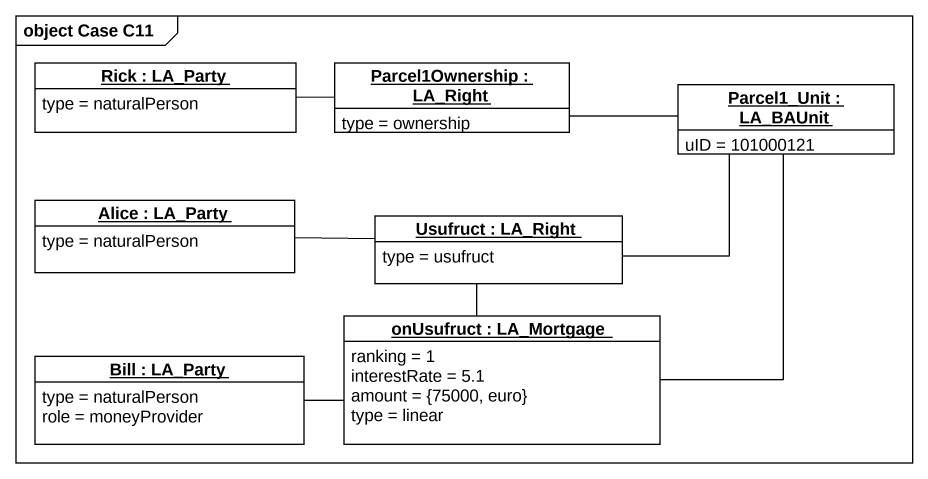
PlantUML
@startuml
mainframe object Case C11
hide circle
hide empty members
object "Rick : LA_Party" as Rick #FFFFFF {
  type = naturalPerson
}
object "Parcel1Ownership : LA_Right" as Parcel1Ownership #FFFFFF {
  type = ownership
}
object "Parcel1_Unit : LA_BAUnit" as Parcel1_Unit #FFFFFF {
  uID = 101000121
}
object "Alice : LA_Party" as Alice #FFFFFF {
  type = naturalPerson
}
object "Usufruct : LA_Right" as Usufruct #FFFFFF {
  type = usufruct
}
object "Bill : LA_Party" as Bill #FFFFFF {
  type = naturalPerson
  role = moneyProvider
}
object "onUsufruct : LA_Mortgage" as onUsufruct #FFFFFF {
  ranking = 1
  interestRate = 5.1
  amount = {75000, euro}
  type = linear
}
Parcel1Ownership -left- Rick
Parcel1_Unit -left- Parcel1Ownership
Parcel1_Unit -left- Usufruct
Usufruct -left- Alice
onUsufruct -up- Parcel1_Unit
onUsufruct -up- Usufruct
onUsufruct -left- Bill
@enduml
